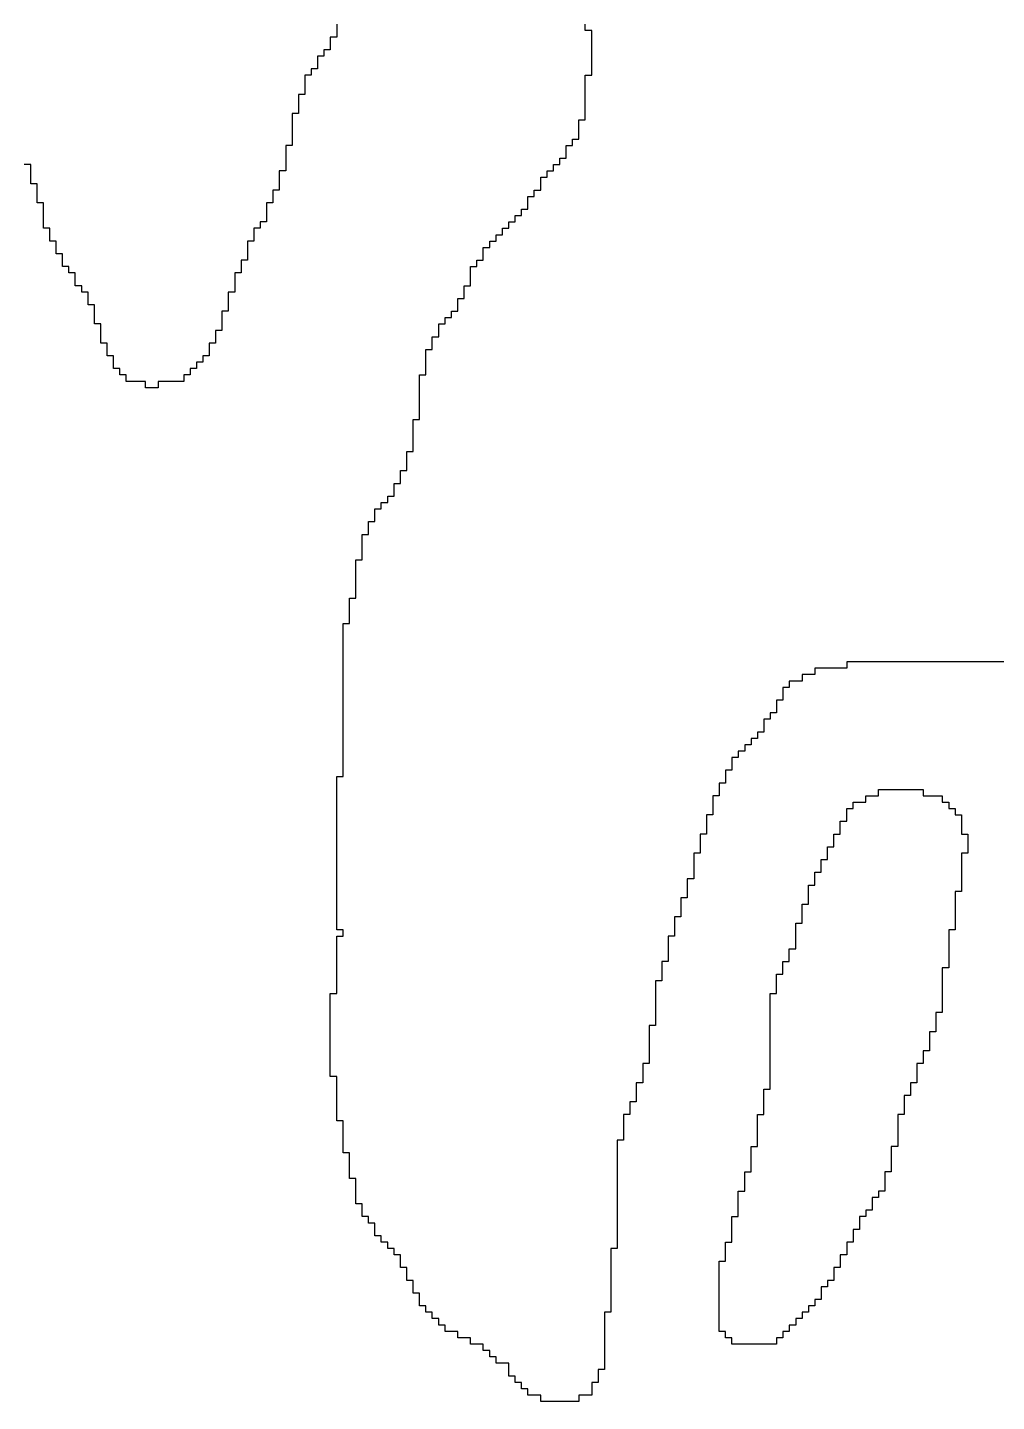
# Model space of a CAD drawing. Header units: millimetres. Extents: x 9.6 to 105, y 7.6 to 66.9.
# Drawn here: x 85.0968 to 85.3972, y 21.9438 to 22.3697 of the extents above; entities that cross this region are included whole.
import ezdxf

# ---------------------------------------------------------------- set-up
doc = ezdxf.new("R2010")
doc.units = ezdxf.units.MM
doc.layers.add('BottomOverlay', color=54, linetype='Continuous')

msp = doc.modelspace()

# ---------------------------------------------------------------- linework, layer by layer
at = {"layer": 'BottomOverlay'}
for p, q in [((85.19268, 22.37073), (85.19268, 22.36876)), ((85.19268, 22.36876), (85.19268, 22.36678)), ((85.26976, 22.36876), (85.26976, 22.37073)), ((85.27173, 22.36876), (85.26976, 22.36876)), ((85.27173, 22.36678), (85.27173, 22.36876)), ((85.19268, 22.36678), (85.19071, 22.36678)), ((85.19071, 22.36678), (85.19071, 22.3648)), ((85.19071, 22.3648), (85.19071, 22.36283)), ((85.27173, 22.3648), (85.27173, 22.36678)), ((85.27173, 22.36283), (85.27173, 22.3648)), ((85.18873, 22.36085), (85.18675, 22.36085)), ((85.18675, 22.36085), (85.18675, 22.35888)), ((85.19071, 22.36283), (85.18873, 22.36283)), ((85.18873, 22.36283), (85.18873, 22.36085)), ((85.27173, 22.36085), (85.27173, 22.36283)), ((85.27173, 22.35888), (85.27173, 22.36085)), ((85.18675, 22.3569), (85.18478, 22.3569)), ((85.18478, 22.3569), (85.18478, 22.35492)), ((85.18675, 22.35888), (85.18675, 22.3569)), ((85.27173, 22.3569), (85.27173, 22.35888)), ((85.27173, 22.35492), (85.27173, 22.3569)), ((85.18478, 22.35492), (85.1828, 22.35492)), ((85.1828, 22.35492), (85.1828, 22.35294)), ((85.1828, 22.35294), (85.1828, 22.35097)), ((85.26976, 22.35294), (85.26976, 22.35492)), ((85.26976, 22.35492), (85.27173, 22.35492)), ((85.26976, 22.35097), (85.26976, 22.35294)), ((85.1828, 22.34899), (85.18082, 22.34899)), ((85.18082, 22.34899), (85.18082, 22.34702)), ((85.18082, 22.34702), (85.18082, 22.34504)), ((85.1828, 22.35097), (85.1828, 22.34899)), ((85.26976, 22.34899), (85.26976, 22.35097)), ((85.26976, 22.34702), (85.26976, 22.34899)), ((85.26976, 22.34504), (85.26976, 22.34702)), ((85.18082, 22.34306), (85.17885, 22.34306)), ((85.17885, 22.34306), (85.17885, 22.34109)), ((85.18082, 22.34504), (85.18082, 22.34306)), ((85.26976, 22.34306), (85.26976, 22.34504)), ((85.26976, 22.34109), (85.26976, 22.34306)), ((85.17885, 22.34109), (85.17885, 22.33911)), ((85.17885, 22.33911), (85.17885, 22.33714)), ((85.26778, 22.33911), (85.26778, 22.34109)), ((85.26778, 22.34109), (85.26976, 22.34109)), ((85.26778, 22.33714), (85.26778, 22.33911)), ((85.17885, 22.33714), (85.17885, 22.33516)), ((85.17885, 22.33516), (85.17885, 22.33318)), ((85.26581, 22.33318), (85.26581, 22.33516)), ((85.26581, 22.33516), (85.26778, 22.33516)), ((85.26778, 22.33516), (85.26778, 22.33714)), ((85.17885, 22.33318), (85.17687, 22.33318)), ((85.17687, 22.33318), (85.17687, 22.33121)), ((85.17687, 22.33121), (85.17687, 22.32923)), ((85.26383, 22.33121), (85.26383, 22.33318)), ((85.26383, 22.33318), (85.26581, 22.33318)), ((85.26383, 22.32923), (85.26383, 22.33121)), ((85.09782, 22.32725), (85.09584, 22.32725)), ((85.09782, 22.32528), (85.09782, 22.32725)), ((85.17687, 22.32923), (85.17687, 22.32725)), ((85.17687, 22.32725), (85.17687, 22.32528)), ((85.25988, 22.32528), (85.25988, 22.32725)), ((85.25988, 22.32725), (85.26185, 22.32725)), ((85.26185, 22.32725), (85.26185, 22.32923)), ((85.26185, 22.32923), (85.26383, 22.32923)), ((85.09782, 22.3233), (85.09782, 22.32528)), ((85.09782, 22.32132), (85.09782, 22.3233)), ((85.09979, 22.32132), (85.09782, 22.32132)), ((85.09979, 22.31935), (85.09979, 22.32132)), ((85.17687, 22.32528), (85.17489, 22.32528)), ((85.17489, 22.32528), (85.17489, 22.3233)), ((85.17489, 22.3233), (85.17489, 22.32132)), ((85.17489, 22.32132), (85.17489, 22.31935)), ((85.25592, 22.32132), (85.25592, 22.3233)), ((85.25592, 22.3233), (85.2579, 22.3233)), ((85.25592, 22.31935), (85.25592, 22.32132)), ((85.2579, 22.3233), (85.2579, 22.32528)), ((85.2579, 22.32528), (85.25988, 22.32528)), ((85.09979, 22.31737), (85.09979, 22.31935)), ((85.09979, 22.3154), (85.09979, 22.31737)), ((85.17489, 22.31935), (85.17292, 22.31935)), ((85.17292, 22.31935), (85.17292, 22.31737)), ((85.17292, 22.31737), (85.17292, 22.3154)), ((85.25197, 22.3154), (85.25197, 22.31737)), ((85.25197, 22.31737), (85.25395, 22.31737)), ((85.25395, 22.31737), (85.25395, 22.31935)), ((85.25395, 22.31935), (85.25592, 22.31935)), ((85.10177, 22.3154), (85.09979, 22.3154)), ((85.10177, 22.31342), (85.10177, 22.3154)), ((85.10177, 22.31144), (85.10177, 22.31342)), ((85.17292, 22.3154), (85.17094, 22.3154)), ((85.17094, 22.3154), (85.17094, 22.31342)), ((85.17094, 22.31342), (85.17094, 22.31144)), ((85.24999, 22.31144), (85.24999, 22.31342)), ((85.24999, 22.31342), (85.25197, 22.31342)), ((85.25197, 22.31342), (85.25197, 22.3154)), ((85.10177, 22.30947), (85.10177, 22.31144)), ((85.10177, 22.30749), (85.10177, 22.30947)), ((85.17094, 22.30947), (85.16897, 22.30947)), ((85.16897, 22.30947), (85.16897, 22.30749)), ((85.17094, 22.31144), (85.17094, 22.30947)), ((85.24604, 22.30749), (85.24604, 22.30947)), ((85.24604, 22.30947), (85.24802, 22.30947)), ((85.24802, 22.30947), (85.24802, 22.31144)), ((85.24802, 22.31144), (85.24999, 22.31144)), ((85.10375, 22.30749), (85.10177, 22.30749)), ((85.10375, 22.30551), (85.10375, 22.30749)), ((85.10375, 22.30354), (85.10375, 22.30551)), ((85.16897, 22.30749), (85.16699, 22.30749)), ((85.16699, 22.30749), (85.16699, 22.30551)), ((85.16699, 22.30551), (85.16699, 22.30354)), ((85.24209, 22.30354), (85.24209, 22.30551)), ((85.24209, 22.30551), (85.24407, 22.30551)), ((85.24407, 22.30551), (85.24407, 22.30749)), ((85.24407, 22.30749), (85.24604, 22.30749)), ((85.10572, 22.30354), (85.10375, 22.30354)), ((85.10572, 22.30156), (85.10572, 22.30354)), ((85.10572, 22.29958), (85.10572, 22.30156)), ((85.16699, 22.30354), (85.16501, 22.30354)), ((85.16501, 22.30354), (85.16501, 22.30156)), ((85.16501, 22.30156), (85.16501, 22.29958)), ((85.23814, 22.29958), (85.23814, 22.30156)), ((85.23814, 22.30156), (85.24011, 22.30156)), ((85.24011, 22.30156), (85.24011, 22.30354)), ((85.24011, 22.30354), (85.24209, 22.30354)), ((85.1077, 22.29958), (85.10572, 22.29958)), ((85.1077, 22.29761), (85.1077, 22.29958)), ((85.1077, 22.29563), (85.1077, 22.29761)), ((85.16501, 22.29761), (85.16304, 22.29761)), ((85.16304, 22.29761), (85.16304, 22.29563)), ((85.16501, 22.29958), (85.16501, 22.29761)), ((85.23616, 22.29563), (85.23616, 22.29761)), ((85.23616, 22.29761), (85.23814, 22.29761)), ((85.23814, 22.29761), (85.23814, 22.29958)), ((85.10968, 22.29563), (85.1077, 22.29563)), ((85.10968, 22.29366), (85.10968, 22.29563)), ((85.11165, 22.29366), (85.10968, 22.29366)), ((85.11165, 22.29168), (85.11165, 22.29366)), ((85.11165, 22.2897), (85.11165, 22.29168)), ((85.16304, 22.29366), (85.16106, 22.29366)), ((85.16106, 22.29366), (85.16106, 22.29168)), ((85.16106, 22.29168), (85.16106, 22.2897)), ((85.16304, 22.29563), (85.16304, 22.29366)), ((85.23418, 22.29366), (85.23418, 22.29563)), ((85.23418, 22.29563), (85.23616, 22.29563)), ((85.23418, 22.29168), (85.23418, 22.29366)), ((85.23418, 22.2897), (85.23418, 22.29168)), ((85.11363, 22.2897), (85.11165, 22.2897)), ((85.11363, 22.28773), (85.11363, 22.2897)), ((85.11561, 22.28773), (85.11363, 22.28773)), ((85.11561, 22.28575), (85.11561, 22.28773)), ((85.16106, 22.28773), (85.15909, 22.28773)), ((85.15909, 22.28773), (85.15909, 22.28575)), ((85.16106, 22.2897), (85.16106, 22.28773)), ((85.23221, 22.28773), (85.23221, 22.2897)), ((85.23221, 22.2897), (85.23418, 22.2897)), ((85.23221, 22.28575), (85.23221, 22.28773)), ((85.11561, 22.28378), (85.11561, 22.28575)), ((85.11758, 22.28378), (85.11561, 22.28378)), ((85.11758, 22.2818), (85.11758, 22.28378)), ((85.15909, 22.28575), (85.15909, 22.28378)), ((85.15909, 22.28378), (85.15909, 22.2818)), ((85.23023, 22.28378), (85.23023, 22.28575)), ((85.23023, 22.28575), (85.23221, 22.28575)), ((85.23023, 22.2818), (85.23023, 22.28378)), ((85.11758, 22.27982), (85.11758, 22.2818)), ((85.11758, 22.27784), (85.11758, 22.27982)), ((85.15909, 22.2818), (85.15711, 22.2818)), ((85.15711, 22.2818), (85.15711, 22.27982)), ((85.15711, 22.27982), (85.15711, 22.27784)), ((85.22628, 22.27784), (85.22628, 22.27982)), ((85.22628, 22.27982), (85.22825, 22.27982)), ((85.22825, 22.27982), (85.22825, 22.2818)), ((85.22825, 22.2818), (85.23023, 22.2818)), ((85.11956, 22.27784), (85.11758, 22.27784)), ((85.11956, 22.27587), (85.11956, 22.27784)), ((85.11956, 22.27389), (85.11956, 22.27587)), ((85.15711, 22.27587), (85.15513, 22.27587)), ((85.15513, 22.27587), (85.15513, 22.27389)), ((85.15711, 22.27784), (85.15711, 22.27587)), ((85.2243, 22.27587), (85.2243, 22.27784)), ((85.2243, 22.27784), (85.22628, 22.27784)), ((85.2243, 22.27389), (85.2243, 22.27587)), ((85.11956, 22.27192), (85.11956, 22.27389)), ((85.12153, 22.27192), (85.11956, 22.27192)), ((85.12153, 22.26994), (85.12153, 22.27192)), ((85.15513, 22.27192), (85.15315, 22.27192)), ((85.15315, 22.27192), (85.15315, 22.26994)), ((85.15513, 22.27389), (85.15513, 22.27192)), ((85.22233, 22.27192), (85.22233, 22.27389)), ((85.22233, 22.27389), (85.2243, 22.27389)), ((85.22233, 22.26994), (85.22233, 22.27192)), ((85.12153, 22.26796), (85.12153, 22.26994)), ((85.12351, 22.26796), (85.12153, 22.26796)), ((85.12351, 22.26599), (85.12351, 22.26796)), ((85.12351, 22.26401), (85.12351, 22.26599)), ((85.15118, 22.26599), (85.1492, 22.26599)), ((85.1492, 22.26599), (85.1492, 22.26401)), ((85.15315, 22.26796), (85.15118, 22.26796)), ((85.15118, 22.26796), (85.15118, 22.26599)), ((85.15315, 22.26994), (85.15315, 22.26796)), ((85.22035, 22.26796), (85.22035, 22.26994)), ((85.22035, 22.26994), (85.22233, 22.26994)), ((85.22035, 22.26599), (85.22035, 22.26796)), ((85.22035, 22.26401), (85.22035, 22.26599)), ((85.12549, 22.26401), (85.12351, 22.26401)), ((85.12549, 22.26204), (85.12549, 22.26401)), ((85.12746, 22.26204), (85.12549, 22.26204)), ((85.12746, 22.26006), (85.12746, 22.26204)), ((85.14723, 22.26204), (85.14525, 22.26204)), ((85.14525, 22.26204), (85.14525, 22.26006)), ((85.1492, 22.26401), (85.14723, 22.26401)), ((85.14723, 22.26401), (85.14723, 22.26204)), ((85.21837, 22.26006), (85.21837, 22.26204)), ((85.21837, 22.26204), (85.22035, 22.26204)), ((85.22035, 22.26204), (85.22035, 22.26401)), ((85.13339, 22.26006), (85.12746, 22.26006)), ((85.13339, 22.25808), (85.13339, 22.26006)), ((85.13735, 22.25808), (85.13339, 22.25808)), ((85.14525, 22.26006), (85.13735, 22.26006)), ((85.13735, 22.26006), (85.13735, 22.25808)), ((85.21837, 22.25808), (85.21837, 22.26006)), ((85.21837, 22.2561), (85.21837, 22.25808)), ((85.21837, 22.25413), (85.21837, 22.2561)), ((85.21837, 22.25215), (85.21837, 22.25413)), ((85.21837, 22.25018), (85.21837, 22.25215)), ((85.21837, 22.2482), (85.21837, 22.25018)), ((85.2164, 22.24622), (85.2164, 22.2482)), ((85.2164, 22.2482), (85.21837, 22.2482)), ((85.2164, 22.24425), (85.2164, 22.24622)), ((85.2164, 22.24227), (85.2164, 22.24425)), ((85.2164, 22.2403), (85.2164, 22.24227)), ((85.21442, 22.23634), (85.21442, 22.23832)), ((85.21442, 22.23832), (85.2164, 22.23832)), ((85.21442, 22.23437), (85.21442, 22.23634)), ((85.2164, 22.23832), (85.2164, 22.2403)), ((85.21245, 22.23041), (85.21245, 22.23239)), ((85.21245, 22.23239), (85.21442, 22.23239)), ((85.21442, 22.23239), (85.21442, 22.23437)), ((85.21047, 22.22646), (85.21047, 22.22844)), ((85.21047, 22.22844), (85.21245, 22.22844)), ((85.21245, 22.22844), (85.21245, 22.23041)), ((85.20849, 22.22251), (85.20849, 22.22448)), ((85.20849, 22.22448), (85.21047, 22.22448)), ((85.21047, 22.22448), (85.21047, 22.22646)), ((85.20454, 22.21856), (85.20454, 22.22053)), ((85.20454, 22.22053), (85.20651, 22.22053)), ((85.20651, 22.22053), (85.20651, 22.22251)), ((85.20651, 22.22251), (85.20849, 22.22251)), ((85.20256, 22.2146), (85.20256, 22.21658)), ((85.20256, 22.21658), (85.20454, 22.21658)), ((85.20454, 22.21658), (85.20454, 22.21856)), ((85.20059, 22.21065), (85.20059, 22.21263)), ((85.20059, 22.21263), (85.20256, 22.21263)), ((85.20059, 22.20868), (85.20059, 22.21065)), ((85.20256, 22.21263), (85.20256, 22.2146)), ((85.20059, 22.2067), (85.20059, 22.20868)), ((85.20059, 22.20472), (85.20059, 22.2067)), ((85.19861, 22.20274), (85.19861, 22.20472)), ((85.19861, 22.20472), (85.20059, 22.20472)), ((85.19861, 22.20077), (85.19861, 22.20274)), ((85.19861, 22.19879), (85.19861, 22.20077)), ((85.19861, 22.19682), (85.19861, 22.19879)), ((85.19861, 22.19484), (85.19861, 22.19682)), ((85.19861, 22.19286), (85.19861, 22.19484)), ((85.19663, 22.19089), (85.19663, 22.19286)), ((85.19663, 22.19286), (85.19861, 22.19286)), ((85.19663, 22.18891), (85.19663, 22.19089)), ((85.19663, 22.18694), (85.19663, 22.18891)), ((85.19663, 22.18496), (85.19663, 22.18694)), ((85.19466, 22.18298), (85.19466, 22.18496)), ((85.19466, 22.18496), (85.19663, 22.18496)), ((85.19466, 22.181), (85.19466, 22.18298)), ((85.19466, 22.17903), (85.19466, 22.181)), ((85.19466, 22.17705), (85.19466, 22.17903)), ((85.19466, 22.17508), (85.19466, 22.17705)), ((85.19466, 22.1731), (85.19466, 22.17508)), ((85.19466, 22.17112), (85.19466, 22.1731)), ((85.40612, 22.1731), (85.35079, 22.1731)), ((85.35079, 22.1731), (85.35079, 22.17112)), ((85.19466, 22.16915), (85.19466, 22.17112)), ((85.19466, 22.16717), (85.19466, 22.16915)), ((85.34091, 22.16915), (85.33695, 22.16915)), ((85.33695, 22.16915), (85.33695, 22.16717)), ((85.35079, 22.17112), (85.34091, 22.17112)), ((85.34091, 22.17112), (85.34091, 22.16915)), ((85.19466, 22.1652), (85.19466, 22.16717)), ((85.19466, 22.16322), (85.19466, 22.1652)), ((85.333, 22.1652), (85.33102, 22.1652)), ((85.33102, 22.1652), (85.33102, 22.16322)), ((85.33695, 22.16717), (85.333, 22.16717)), ((85.333, 22.16717), (85.333, 22.1652)), ((85.19466, 22.16124), (85.19466, 22.16322)), ((85.19466, 22.15927), (85.19466, 22.16124)), ((85.33102, 22.16124), (85.32905, 22.16124)), ((85.32905, 22.16124), (85.32905, 22.15927)), ((85.33102, 22.16322), (85.33102, 22.16124)), ((85.19466, 22.15729), (85.19466, 22.15927)), ((85.19466, 22.15531), (85.19466, 22.15729)), ((85.19466, 22.15334), (85.19466, 22.15531)), ((85.32707, 22.15531), (85.32509, 22.15531)), ((85.32509, 22.15531), (85.32509, 22.15334)), ((85.32905, 22.15729), (85.32707, 22.15729)), ((85.32707, 22.15729), (85.32707, 22.15531)), ((85.32905, 22.15927), (85.32905, 22.15729)), ((85.19466, 22.15136), (85.19466, 22.15334)), ((85.19466, 22.14938), (85.19466, 22.15136)), ((85.32509, 22.15136), (85.32312, 22.15136)), ((85.32312, 22.15136), (85.32312, 22.14938)), ((85.32509, 22.15334), (85.32509, 22.15136)), ((85.19466, 22.14741), (85.19466, 22.14938)), ((85.19466, 22.14543), (85.19466, 22.14741)), ((85.32114, 22.14741), (85.31917, 22.14741)), ((85.31917, 22.14741), (85.31917, 22.14543)), ((85.32312, 22.14938), (85.32114, 22.14938)), ((85.32114, 22.14938), (85.32114, 22.14741)), ((85.19466, 22.14346), (85.19466, 22.14543)), ((85.19466, 22.14148), (85.19466, 22.14346)), ((85.31719, 22.14346), (85.31521, 22.14346)), ((85.31521, 22.14346), (85.31521, 22.14148)), ((85.31917, 22.14543), (85.31719, 22.14543)), ((85.31719, 22.14543), (85.31719, 22.14346)), ((85.19466, 22.1395), (85.19466, 22.14148)), ((85.19466, 22.13753), (85.19466, 22.1395)), ((85.31521, 22.1395), (85.31324, 22.1395)), ((85.31324, 22.1395), (85.31324, 22.13753)), ((85.31521, 22.14148), (85.31521, 22.1395)), ((85.19268, 22.13555), (85.19268, 22.13753)), ((85.19268, 22.13753), (85.19466, 22.13753)), ((85.19268, 22.13358), (85.19268, 22.13555)), ((85.31324, 22.13555), (85.31126, 22.13555)), ((85.31126, 22.13555), (85.31126, 22.13358)), ((85.31324, 22.13753), (85.31324, 22.13555)), ((85.19268, 22.1316), (85.19268, 22.13358)), ((85.19268, 22.12962), (85.19268, 22.1316)), ((85.19268, 22.12764), (85.19268, 22.12962)), ((85.31126, 22.1316), (85.30928, 22.1316)), ((85.30928, 22.1316), (85.30928, 22.12962)), ((85.30928, 22.12962), (85.30928, 22.12764)), ((85.31126, 22.13358), (85.31126, 22.1316)), ((85.35276, 22.12764), (85.35276, 22.12962)), ((85.35276, 22.12962), (85.35672, 22.12962)), ((85.35672, 22.12962), (85.35672, 22.1316)), ((85.35672, 22.1316), (85.36067, 22.1316)), ((85.36067, 22.1316), (85.36067, 22.13358)), ((85.36067, 22.13358), (85.3745, 22.13358)), ((85.3745, 22.13358), (85.3745, 22.1316)), ((85.3745, 22.1316), (85.38043, 22.1316)), ((85.38043, 22.1316), (85.38043, 22.12962)), ((85.38043, 22.12962), (85.38241, 22.12962)), ((85.38241, 22.12962), (85.38241, 22.12764)), ((85.19268, 22.12567), (85.19268, 22.12764)), ((85.19268, 22.12369), (85.19268, 22.12567)), ((85.30928, 22.12567), (85.30731, 22.12567)), ((85.30731, 22.12567), (85.30731, 22.12369)), ((85.30928, 22.12764), (85.30928, 22.12567)), ((85.35079, 22.12567), (85.35079, 22.12764)), ((85.35079, 22.12764), (85.35276, 22.12764)), ((85.35079, 22.12369), (85.35079, 22.12567)), ((85.38241, 22.12764), (85.38438, 22.12764)), ((85.38438, 22.12764), (85.38438, 22.12567)), ((85.38438, 22.12567), (85.38636, 22.12567)), ((85.38636, 22.12567), (85.38636, 22.12369)), ((85.19268, 22.12172), (85.19268, 22.12369)), ((85.19268, 22.11974), (85.19268, 22.12172)), ((85.30731, 22.12369), (85.30731, 22.12172)), ((85.30731, 22.12172), (85.30731, 22.11974)), ((85.34881, 22.12172), (85.34881, 22.12369)), ((85.34881, 22.12369), (85.35079, 22.12369)), ((85.34881, 22.11974), (85.34881, 22.12172)), ((85.38636, 22.12369), (85.38636, 22.12172)), ((85.38636, 22.12172), (85.38636, 22.11974)), ((85.19268, 22.11776), (85.19268, 22.11974)), ((85.19268, 22.11579), (85.19268, 22.11776)), ((85.30731, 22.11974), (85.30533, 22.11974)), ((85.30533, 22.11974), (85.30533, 22.11776)), ((85.30533, 22.11776), (85.30533, 22.11579)), ((85.34683, 22.11776), (85.34683, 22.11974)), ((85.34683, 22.11974), (85.34881, 22.11974)), ((85.34683, 22.11579), (85.34683, 22.11776)), ((85.38636, 22.11974), (85.38834, 22.11974)), ((85.38834, 22.11974), (85.38834, 22.11776)), ((85.38834, 22.11776), (85.38834, 22.11579)), ((85.19268, 22.11381), (85.19268, 22.11579)), ((85.19268, 22.11184), (85.19268, 22.11381)), ((85.30533, 22.11381), (85.30335, 22.11381)), ((85.30335, 22.11381), (85.30335, 22.11184)), ((85.30533, 22.11579), (85.30533, 22.11381)), ((85.34486, 22.11381), (85.34486, 22.11579)), ((85.34486, 22.11579), (85.34683, 22.11579)), ((85.34486, 22.11184), (85.34486, 22.11381)), ((85.38834, 22.11381), (85.38636, 22.11381)), ((85.38636, 22.11381), (85.38636, 22.11184)), ((85.38834, 22.11579), (85.38834, 22.11381)), ((85.19268, 22.10986), (85.19268, 22.11184)), ((85.19268, 22.10788), (85.19268, 22.10986)), ((85.30335, 22.11184), (85.30335, 22.10986)), ((85.30335, 22.10986), (85.30335, 22.10788)), ((85.34288, 22.10986), (85.34288, 22.11184)), ((85.34288, 22.11184), (85.34486, 22.11184)), ((85.34288, 22.10788), (85.34288, 22.10986)), ((85.38636, 22.11184), (85.38636, 22.10986)), ((85.38636, 22.10986), (85.38636, 22.10788)), ((85.19268, 22.10591), (85.19268, 22.10788)), ((85.19268, 22.10393), (85.19268, 22.10591)), ((85.30335, 22.10591), (85.30138, 22.10591)), ((85.30138, 22.10591), (85.30138, 22.10393)), ((85.30335, 22.10788), (85.30335, 22.10591)), ((85.34091, 22.10591), (85.34091, 22.10788)), ((85.34091, 22.10788), (85.34288, 22.10788)), ((85.34091, 22.10393), (85.34091, 22.10591)), ((85.38636, 22.10788), (85.38636, 22.10591)), ((85.38636, 22.10591), (85.38636, 22.10393)), ((85.19268, 22.10195), (85.19268, 22.10393)), ((85.19268, 22.09998), (85.19268, 22.10195)), ((85.19268, 22.098), (85.19268, 22.09998)), ((85.30138, 22.09998), (85.2994, 22.09998)), ((85.2994, 22.09998), (85.2994, 22.098)), ((85.30138, 22.10393), (85.30138, 22.10195)), ((85.30138, 22.10195), (85.30138, 22.09998)), ((85.33893, 22.10195), (85.33893, 22.10393)), ((85.33893, 22.10393), (85.34091, 22.10393)), ((85.33893, 22.09998), (85.33893, 22.10195)), ((85.33893, 22.098), (85.33893, 22.09998)), ((85.38636, 22.10195), (85.38438, 22.10195)), ((85.38438, 22.10195), (85.38438, 22.09998)), ((85.38438, 22.09998), (85.38438, 22.098)), ((85.38636, 22.10393), (85.38636, 22.10195)), ((85.19268, 22.09602), (85.19268, 22.098)), ((85.19268, 22.09405), (85.19268, 22.09602)), ((85.2994, 22.098), (85.2994, 22.09602)), ((85.2994, 22.09602), (85.2994, 22.09405)), ((85.33695, 22.09602), (85.33695, 22.098)), ((85.33695, 22.098), (85.33893, 22.098)), ((85.33695, 22.09405), (85.33695, 22.09602)), ((85.38438, 22.098), (85.38438, 22.09602)), ((85.38438, 22.09602), (85.38438, 22.09405)), ((85.19268, 22.09207), (85.19268, 22.09405)), ((85.19268, 22.0901), (85.19268, 22.09207)), ((85.2994, 22.09405), (85.29743, 22.09405)), ((85.29743, 22.09405), (85.29743, 22.09207)), ((85.29743, 22.09207), (85.29743, 22.0901)), ((85.33498, 22.0901), (85.33498, 22.09207)), ((85.33498, 22.09207), (85.33695, 22.09207)), ((85.33695, 22.09207), (85.33695, 22.09405)), ((85.38438, 22.09405), (85.38438, 22.09207)), ((85.38438, 22.09207), (85.38438, 22.0901)), ((85.19466, 22.0901), (85.19268, 22.0901)), ((85.19268, 22.08614), (85.19268, 22.08812)), ((85.19268, 22.08812), (85.19466, 22.08812)), ((85.19466, 22.08812), (85.19466, 22.0901)), ((85.29743, 22.08812), (85.29545, 22.08812)), ((85.29545, 22.08812), (85.29545, 22.08614)), ((85.29743, 22.0901), (85.29743, 22.08812)), ((85.33498, 22.08812), (85.33498, 22.0901)), ((85.33498, 22.08614), (85.33498, 22.08812)), ((85.38438, 22.0901), (85.38241, 22.0901)), ((85.38241, 22.0901), (85.38241, 22.08812)), ((85.38241, 22.08812), (85.38241, 22.08614)), ((85.19268, 22.08417), (85.19268, 22.08614)), ((85.19268, 22.08219), (85.19268, 22.08417)), ((85.29545, 22.08614), (85.29545, 22.08417)), ((85.29545, 22.08417), (85.29545, 22.08219)), ((85.333, 22.08219), (85.333, 22.08417)), ((85.333, 22.08417), (85.33498, 22.08417)), ((85.33498, 22.08417), (85.33498, 22.08614)), ((85.38241, 22.08614), (85.38241, 22.08417)), ((85.38241, 22.08417), (85.38241, 22.08219)), ((85.19268, 22.08021), (85.19268, 22.08219)), ((85.19268, 22.07824), (85.19268, 22.08021)), ((85.29545, 22.08021), (85.29347, 22.08021)), ((85.29347, 22.08021), (85.29347, 22.07824)), ((85.29545, 22.08219), (85.29545, 22.08021)), ((85.33102, 22.07824), (85.33102, 22.08021)), ((85.33102, 22.08021), (85.333, 22.08021)), ((85.333, 22.08021), (85.333, 22.08219)), ((85.38241, 22.08219), (85.38241, 22.08021)), ((85.38241, 22.08021), (85.38241, 22.07824)), ((85.19268, 22.07626), (85.19268, 22.07824)), ((85.19268, 22.07428), (85.19268, 22.07626)), ((85.19268, 22.07231), (85.19268, 22.07428)), ((85.29347, 22.07428), (85.2915, 22.07428)), ((85.2915, 22.07428), (85.2915, 22.07231)), ((85.29347, 22.07824), (85.29347, 22.07626)), ((85.29347, 22.07626), (85.29347, 22.07428)), ((85.32905, 22.07428), (85.32905, 22.07626)), ((85.32905, 22.07626), (85.33102, 22.07626)), ((85.32905, 22.07231), (85.32905, 22.07428)), ((85.33102, 22.07626), (85.33102, 22.07824)), ((85.38241, 22.07824), (85.38043, 22.07824)), ((85.38043, 22.07824), (85.38043, 22.07626)), ((85.38043, 22.07626), (85.38043, 22.07428)), ((85.38043, 22.07428), (85.38043, 22.07231)), ((85.19071, 22.06836), (85.19071, 22.07033)), ((85.19071, 22.07033), (85.19268, 22.07033)), ((85.19268, 22.07033), (85.19268, 22.07231)), ((85.2915, 22.07231), (85.2915, 22.07033)), ((85.2915, 22.07033), (85.2915, 22.06836)), ((85.32707, 22.06836), (85.32707, 22.07033)), ((85.32707, 22.07033), (85.32905, 22.07033)), ((85.32905, 22.07033), (85.32905, 22.07231)), ((85.38043, 22.07231), (85.38043, 22.07033)), ((85.38043, 22.07033), (85.38043, 22.06836)), ((85.19071, 22.06638), (85.19071, 22.06836)), ((85.19071, 22.0644), (85.19071, 22.06638)), ((85.2915, 22.06836), (85.2915, 22.06638)), ((85.2915, 22.06638), (85.2915, 22.0644)), ((85.32707, 22.06638), (85.32707, 22.06836)), ((85.32707, 22.0644), (85.32707, 22.06638)), ((85.38043, 22.06836), (85.38043, 22.06638)), ((85.38043, 22.06638), (85.38043, 22.0644)), ((85.19071, 22.06243), (85.19071, 22.0644)), ((85.19071, 22.06045), (85.19071, 22.06243)), ((85.2915, 22.0644), (85.2915, 22.06243)), ((85.2915, 22.06243), (85.2915, 22.06045)), ((85.32707, 22.06243), (85.32707, 22.0644)), ((85.32707, 22.06045), (85.32707, 22.06243)), ((85.38043, 22.0644), (85.37846, 22.0644)), ((85.37846, 22.0644), (85.37846, 22.06243)), ((85.37846, 22.06243), (85.37846, 22.06045)), ((85.19071, 22.05848), (85.19071, 22.06045)), ((85.19071, 22.0565), (85.19071, 22.05848)), ((85.2915, 22.06045), (85.28952, 22.06045)), ((85.28952, 22.06045), (85.28952, 22.05848)), ((85.28952, 22.05848), (85.28952, 22.0565)), ((85.32707, 22.05848), (85.32707, 22.06045)), ((85.32707, 22.0565), (85.32707, 22.05848)), ((85.37846, 22.05848), (85.37648, 22.05848)), ((85.37648, 22.05848), (85.37648, 22.0565)), ((85.37846, 22.06045), (85.37846, 22.05848)), ((85.19071, 22.05452), (85.19071, 22.0565)), ((85.19071, 22.05254), (85.19071, 22.05452)), ((85.28952, 22.0565), (85.28952, 22.05452)), ((85.28952, 22.05452), (85.28952, 22.05254)), ((85.32707, 22.05452), (85.32707, 22.0565)), ((85.32707, 22.05254), (85.32707, 22.05452)), ((85.37648, 22.0565), (85.37648, 22.05452)), ((85.37648, 22.05452), (85.37648, 22.05254)), ((85.19071, 22.05057), (85.19071, 22.05254)), ((85.19071, 22.04859), (85.19071, 22.05057)), ((85.28952, 22.05254), (85.28952, 22.05057)), ((85.28952, 22.05057), (85.28952, 22.04859)), ((85.32707, 22.05057), (85.32707, 22.05254)), ((85.32707, 22.04859), (85.32707, 22.05057)), ((85.37648, 22.05254), (85.3745, 22.05254)), ((85.3745, 22.05254), (85.3745, 22.05057)), ((85.3745, 22.05057), (85.3745, 22.04859)), ((85.19071, 22.04662), (85.19071, 22.04859)), ((85.19071, 22.04464), (85.19071, 22.04662)), ((85.19268, 22.04464), (85.19071, 22.04464)), ((85.19268, 22.04266), (85.19268, 22.04464)), ((85.28952, 22.04859), (85.28755, 22.04859)), ((85.28755, 22.04859), (85.28755, 22.04662)), ((85.28755, 22.04662), (85.28755, 22.04464)), ((85.28755, 22.04464), (85.28755, 22.04266)), ((85.32707, 22.04662), (85.32707, 22.04859)), ((85.32707, 22.04464), (85.32707, 22.04662)), ((85.32707, 22.04266), (85.32707, 22.04464)), ((85.3745, 22.04859), (85.37253, 22.04859)), ((85.37253, 22.04859), (85.37253, 22.04662)), ((85.37253, 22.04662), (85.37253, 22.04464)), ((85.37253, 22.04464), (85.37253, 22.04266)), ((85.19268, 22.04069), (85.19268, 22.04266)), ((85.19268, 22.03871), (85.19268, 22.04069)), ((85.28755, 22.04266), (85.28557, 22.04266)), ((85.28557, 22.04266), (85.28557, 22.04069)), ((85.28557, 22.04069), (85.28557, 22.03871)), ((85.32509, 22.03871), (85.32509, 22.04069)), ((85.32509, 22.04069), (85.32707, 22.04069)), ((85.32707, 22.04069), (85.32707, 22.04266)), ((85.37253, 22.04266), (85.37055, 22.04266)), ((85.37055, 22.04266), (85.37055, 22.04069)), ((85.37055, 22.04069), (85.37055, 22.03871)), ((85.19268, 22.03674), (85.19268, 22.03871)), ((85.19268, 22.03476), (85.19268, 22.03674)), ((85.28557, 22.03674), (85.28359, 22.03674)), ((85.28359, 22.03674), (85.28359, 22.03476)), ((85.28557, 22.03871), (85.28557, 22.03674)), ((85.32509, 22.03674), (85.32509, 22.03871)), ((85.32509, 22.03476), (85.32509, 22.03674)), ((85.37055, 22.03871), (85.36857, 22.03871)), ((85.36857, 22.03871), (85.36857, 22.03674)), ((85.36857, 22.03674), (85.36857, 22.03476)), ((85.19268, 22.03278), (85.19268, 22.03476)), ((85.19268, 22.03081), (85.19268, 22.03278)), ((85.28359, 22.03278), (85.28162, 22.03278)), ((85.28162, 22.03278), (85.28162, 22.03081)), ((85.28359, 22.03476), (85.28359, 22.03278)), ((85.32312, 22.03081), (85.32312, 22.03278)), ((85.32312, 22.03278), (85.32509, 22.03278)), ((85.32509, 22.03278), (85.32509, 22.03476)), ((85.36857, 22.03278), (85.3666, 22.03278)), ((85.3666, 22.03278), (85.3666, 22.03081)), ((85.36857, 22.03476), (85.36857, 22.03278)), ((85.19466, 22.03081), (85.19268, 22.03081)), ((85.19466, 22.02883), (85.19466, 22.03081)), ((85.19466, 22.02685), (85.19466, 22.02883)), ((85.28162, 22.03081), (85.28162, 22.02883)), ((85.28162, 22.02883), (85.28162, 22.02685)), ((85.32312, 22.02883), (85.32312, 22.03081)), ((85.32312, 22.02685), (85.32312, 22.02883)), ((85.3666, 22.03081), (85.3666, 22.02883)), ((85.3666, 22.02883), (85.3666, 22.02685)), ((85.19466, 22.02488), (85.19466, 22.02685)), ((85.19466, 22.0229), (85.19466, 22.02488)), ((85.28162, 22.02488), (85.27964, 22.02488)), ((85.27964, 22.02488), (85.27964, 22.0229)), ((85.28162, 22.02685), (85.28162, 22.02488)), ((85.32312, 22.02488), (85.32312, 22.02685)), ((85.32312, 22.0229), (85.32312, 22.02488)), ((85.3666, 22.02685), (85.3666, 22.02488)), ((85.3666, 22.02488), (85.3666, 22.0229)), ((85.19466, 22.02092), (85.19466, 22.0229)), ((85.19663, 22.02092), (85.19466, 22.02092)), ((85.19663, 22.01895), (85.19663, 22.02092)), ((85.19663, 22.01697), (85.19663, 22.01895)), ((85.27964, 22.0229), (85.27964, 22.02092)), ((85.27964, 22.02092), (85.27964, 22.01895)), ((85.27964, 22.01895), (85.27964, 22.01697)), ((85.32114, 22.02092), (85.32114, 22.0229)), ((85.32114, 22.0229), (85.32312, 22.0229)), ((85.32114, 22.01895), (85.32114, 22.02092)), ((85.32114, 22.01697), (85.32114, 22.01895)), ((85.3666, 22.0229), (85.36462, 22.0229)), ((85.36462, 22.0229), (85.36462, 22.02092)), ((85.36462, 22.02092), (85.36462, 22.01895)), ((85.36462, 22.01895), (85.36462, 22.01697)), ((85.19663, 22.015), (85.19663, 22.01697)), ((85.19663, 22.01302), (85.19663, 22.015)), ((85.27964, 22.01697), (85.27964, 22.015)), ((85.27964, 22.015), (85.27964, 22.01302)), ((85.31917, 22.01302), (85.31917, 22.015)), ((85.31917, 22.015), (85.32114, 22.015)), ((85.32114, 22.015), (85.32114, 22.01697)), ((85.36462, 22.015), (85.36265, 22.015)), ((85.36265, 22.015), (85.36265, 22.01302)), ((85.36462, 22.01697), (85.36462, 22.015)), ((85.19861, 22.01302), (85.19663, 22.01302)), ((85.19861, 22.01104), (85.19861, 22.01302)), ((85.19861, 22.00907), (85.19861, 22.01104)), ((85.27964, 22.01302), (85.27964, 22.01104)), ((85.27964, 22.01104), (85.27964, 22.00907)), ((85.31917, 22.01104), (85.31917, 22.01302)), ((85.31917, 22.00907), (85.31917, 22.01104)), ((85.36265, 22.01302), (85.36265, 22.01104)), ((85.36265, 22.01104), (85.36265, 22.00907)), ((85.19861, 22.00709), (85.19861, 22.00907)), ((85.19861, 22.00511), (85.19861, 22.00709)), ((85.27964, 22.00907), (85.27964, 22.00709)), ((85.27964, 22.00709), (85.27964, 22.00511)), ((85.31719, 22.00709), (85.31719, 22.00907)), ((85.31719, 22.00907), (85.31917, 22.00907)), ((85.31719, 22.00511), (85.31719, 22.00709)), ((85.36067, 22.00709), (85.35869, 22.00709)), ((85.35869, 22.00709), (85.35869, 22.00511)), ((85.36265, 22.00907), (85.36067, 22.00907)), ((85.36067, 22.00907), (85.36067, 22.00709)), ((85.20059, 22.00511), (85.19861, 22.00511)), ((85.20059, 22.00314), (85.20059, 22.00511)), ((85.20059, 22.00116), (85.20059, 22.00314)), ((85.27964, 22.00511), (85.27964, 22.00314)), ((85.27964, 22.00314), (85.27964, 22.00116)), ((85.31719, 22.00314), (85.31719, 22.00511)), ((85.31719, 22.00116), (85.31719, 22.00314)), ((85.35869, 22.00314), (85.35672, 22.00314)), ((85.35672, 22.00314), (85.35672, 22.00116)), ((85.35869, 22.00511), (85.35869, 22.00314)), ((85.20256, 22.00116), (85.20059, 22.00116)), ((85.20256, 21.99918), (85.20256, 22.00116)), ((85.20454, 21.99918), (85.20256, 21.99918)), ((85.20454, 21.99721), (85.20454, 21.99918)), ((85.27964, 22.00116), (85.27964, 21.99918)), ((85.27964, 21.99918), (85.27964, 21.99721)), ((85.31521, 21.99918), (85.31521, 22.00116)), ((85.31521, 22.00116), (85.31719, 22.00116)), ((85.31521, 21.99721), (85.31521, 21.99918)), ((85.35672, 22.00116), (85.35474, 22.00116)), ((85.35474, 22.00116), (85.35474, 21.99918)), ((85.35474, 21.99918), (85.35474, 21.99721)), ((85.20454, 21.99523), (85.20454, 21.99721)), ((85.20651, 21.99523), (85.20454, 21.99523)), ((85.20651, 21.99326), (85.20651, 21.99523)), ((85.27964, 21.99721), (85.27964, 21.99523)), ((85.27964, 21.99523), (85.27964, 21.99326)), ((85.31521, 21.99523), (85.31521, 21.99721)), ((85.31521, 21.99326), (85.31521, 21.99523)), ((85.35474, 21.99721), (85.35276, 21.99721)), ((85.35276, 21.99721), (85.35276, 21.99523)), ((85.35276, 21.99523), (85.35276, 21.99326)), ((85.20849, 21.99326), (85.20651, 21.99326)), ((85.20849, 21.99128), (85.20849, 21.99326)), ((85.21047, 21.99128), (85.20849, 21.99128)), ((85.21047, 21.9893), (85.21047, 21.99128)), ((85.21245, 21.9893), (85.21047, 21.9893)), ((85.21245, 21.98733), (85.21245, 21.9893)), ((85.27964, 21.99128), (85.27766, 21.99128)), ((85.27766, 21.99128), (85.27766, 21.9893)), ((85.27766, 21.9893), (85.27766, 21.98733)), ((85.27964, 21.99326), (85.27964, 21.99128)), ((85.31324, 21.99128), (85.31324, 21.99326)), ((85.31324, 21.99326), (85.31521, 21.99326)), ((85.31324, 21.9893), (85.31324, 21.99128)), ((85.31324, 21.98733), (85.31324, 21.9893)), ((85.35079, 21.9893), (85.34881, 21.9893)), ((85.34881, 21.9893), (85.34881, 21.98733)), ((85.35276, 21.99326), (85.35079, 21.99326)), ((85.35079, 21.99326), (85.35079, 21.99128)), ((85.35079, 21.99128), (85.35079, 21.9893)), ((85.21245, 21.98535), (85.21245, 21.98733)), ((85.21442, 21.98535), (85.21245, 21.98535)), ((85.21442, 21.98337), (85.21442, 21.98535)), ((85.27766, 21.98733), (85.27766, 21.98535)), ((85.27766, 21.98535), (85.27766, 21.98337)), ((85.31126, 21.98535), (85.31126, 21.98733)), ((85.31126, 21.98733), (85.31324, 21.98733)), ((85.31126, 21.98337), (85.31126, 21.98535)), ((85.34881, 21.98535), (85.34683, 21.98535)), ((85.34683, 21.98535), (85.34683, 21.98337)), ((85.34881, 21.98733), (85.34881, 21.98535)), ((85.21442, 21.9814), (85.21442, 21.98337)), ((85.2164, 21.9814), (85.21442, 21.9814)), ((85.2164, 21.97942), (85.2164, 21.9814)), ((85.27766, 21.98337), (85.27766, 21.9814)), ((85.27766, 21.9814), (85.27766, 21.97942)), ((85.31126, 21.9814), (85.31126, 21.98337)), ((85.31126, 21.97942), (85.31126, 21.9814)), ((85.34683, 21.9814), (85.34486, 21.9814)), ((85.34486, 21.9814), (85.34486, 21.97942)), ((85.34683, 21.98337), (85.34683, 21.9814)), ((85.2164, 21.97744), (85.2164, 21.97942)), ((85.21837, 21.97744), (85.2164, 21.97744)), ((85.21837, 21.97547), (85.21837, 21.97744)), ((85.27766, 21.97942), (85.27766, 21.97744)), ((85.27766, 21.97744), (85.27766, 21.97547)), ((85.31126, 21.97744), (85.31126, 21.97942)), ((85.31126, 21.97547), (85.31126, 21.97744)), ((85.34486, 21.97942), (85.34288, 21.97942)), ((85.34288, 21.97942), (85.34288, 21.97744)), ((85.34288, 21.97744), (85.34288, 21.97547)), ((85.21837, 21.97349), (85.21837, 21.97547)), ((85.22035, 21.97349), (85.21837, 21.97349)), ((85.22035, 21.97152), (85.22035, 21.97349)), ((85.27766, 21.97547), (85.27766, 21.97349)), ((85.27766, 21.97349), (85.27766, 21.97152)), ((85.31126, 21.97349), (85.31126, 21.97547)), ((85.31126, 21.97152), (85.31126, 21.97349)), ((85.34091, 21.97349), (85.33893, 21.97349)), ((85.33893, 21.97349), (85.33893, 21.97152)), ((85.34288, 21.97547), (85.34091, 21.97547)), ((85.34091, 21.97547), (85.34091, 21.97349)), ((85.22233, 21.97152), (85.22035, 21.97152)), ((85.22233, 21.96954), (85.22233, 21.97152)), ((85.2243, 21.96954), (85.22233, 21.96954)), ((85.2243, 21.96756), (85.2243, 21.96954)), ((85.27766, 21.97152), (85.27569, 21.97152)), ((85.27569, 21.97152), (85.27569, 21.96954)), ((85.27569, 21.96954), (85.27569, 21.96756)), ((85.31126, 21.96954), (85.31126, 21.97152)), ((85.31126, 21.96756), (85.31126, 21.96954)), ((85.33695, 21.96954), (85.33498, 21.96954)), ((85.33498, 21.96954), (85.33498, 21.96756)), ((85.33893, 21.97152), (85.33695, 21.97152)), ((85.33695, 21.97152), (85.33695, 21.96954)), ((85.22628, 21.96756), (85.2243, 21.96756)), ((85.22628, 21.96559), (85.22628, 21.96756)), ((85.23023, 21.96559), (85.22628, 21.96559)), ((85.23023, 21.96361), (85.23023, 21.96559)), ((85.23418, 21.96361), (85.23023, 21.96361)), ((85.23418, 21.96164), (85.23418, 21.96361)), ((85.27569, 21.96756), (85.27569, 21.96559)), ((85.27569, 21.96559), (85.27569, 21.96361)), ((85.27569, 21.96361), (85.27569, 21.96164)), ((85.31126, 21.96559), (85.31126, 21.96756)), ((85.31324, 21.96559), (85.31126, 21.96559)), ((85.31324, 21.96361), (85.31324, 21.96559)), ((85.31521, 21.96361), (85.31324, 21.96361)), ((85.31521, 21.96164), (85.31521, 21.96361)), ((85.33102, 21.96361), (85.32905, 21.96361)), ((85.32905, 21.96361), (85.32905, 21.96164)), ((85.333, 21.96559), (85.33102, 21.96559)), ((85.33102, 21.96559), (85.33102, 21.96361)), ((85.33498, 21.96756), (85.333, 21.96756)), ((85.333, 21.96756), (85.333, 21.96559)), ((85.23814, 21.96164), (85.23418, 21.96164)), ((85.23814, 21.95966), (85.23814, 21.96164)), ((85.24011, 21.95966), (85.23814, 21.95966)), ((85.24011, 21.95768), (85.24011, 21.95966)), ((85.27569, 21.96164), (85.27569, 21.95966)), ((85.27569, 21.95966), (85.27569, 21.95768)), ((85.32905, 21.96164), (85.31521, 21.96164)), ((85.24209, 21.95768), (85.24011, 21.95768)), ((85.24209, 21.95571), (85.24209, 21.95768)), ((85.24604, 21.95571), (85.24209, 21.95571)), ((85.24604, 21.95373), (85.24604, 21.95571)), ((85.27569, 21.95768), (85.27569, 21.95571)), ((85.27569, 21.95571), (85.27569, 21.95373)), ((85.24604, 21.95175), (85.24604, 21.95373)), ((85.24802, 21.95175), (85.24604, 21.95175)), ((85.24802, 21.94978), (85.24802, 21.95175)), ((85.27569, 21.95373), (85.27371, 21.95373)), ((85.27371, 21.95373), (85.27371, 21.95175)), ((85.27371, 21.95175), (85.27371, 21.94978)), ((85.24999, 21.94978), (85.24802, 21.94978)), ((85.24999, 21.9478), (85.24999, 21.94978)), ((85.25197, 21.9478), (85.24999, 21.9478)), ((85.25197, 21.94582), (85.25197, 21.9478)), ((85.27371, 21.94978), (85.27173, 21.94978)), ((85.27173, 21.94978), (85.27173, 21.9478)), ((85.27173, 21.9478), (85.27173, 21.94582)), ((85.25592, 21.94582), (85.25197, 21.94582)), ((85.25592, 21.94385), (85.25592, 21.94582)), ((85.26778, 21.94385), (85.25592, 21.94385)), ((85.27173, 21.94582), (85.26778, 21.94582)), ((85.26778, 21.94582), (85.26778, 21.94385))]:
    msp.add_line(p, q, dxfattribs=at)

doc.saveas('drawing.dxf')
